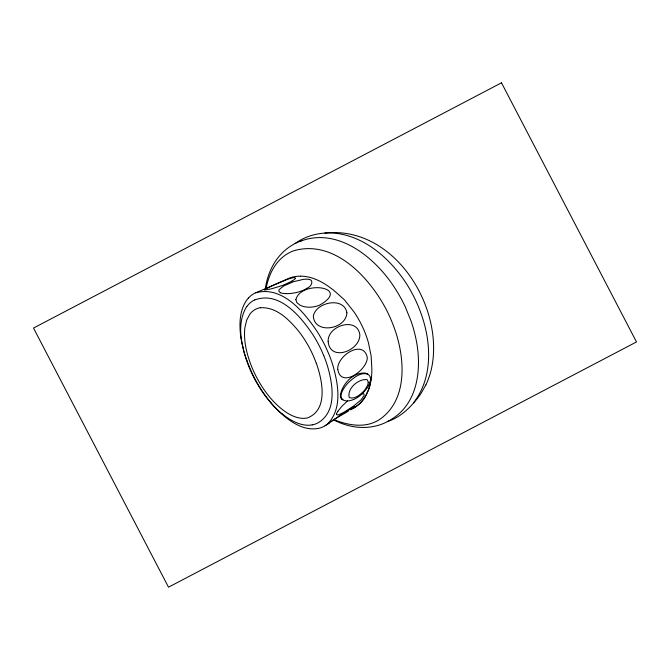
<?xml version="1.0" encoding="UTF-8"?>
<svg xmlns="http://www.w3.org/2000/svg" width="670" height="670" viewBox="0 0 670 670"><rect width="100%" height="100%" fill="white"/><g stroke="black" fill="none" stroke-linecap="round" stroke-linejoin="round"><path stroke-width="1" d="M336.608 414.035L336.993 414.881L338.392 414.856L344.363 412.05L353.953 405.777L360.946 399.973L364.153 395.484L363.952 394.052L362.637 393.483L368.132 386.841L370.56 380.267M340.352 395.166C342.387 383.826 353.257 371.967 365.426 373.106A7.847 5.611 -27.8 0 1 366.415 373.5L367.487 374.061C360.343 372.001 353.475 377.913 348.551 382.453A33.559 24.02 -27.8 0 0 344.924 386.783C342.529 390.141 338.744 396.447 342.965 399.839A9.883 7.077 -27.8 0 0 346.164 400.869A10.611 7.596 -27.8 0 0 347.613 400.92A12.42 8.894 -27.8 0 0 352.052 400.057L353.5 399.538M371.18 376.892C370.661 390.694 362.956 403.977 350.552 409.864M264.072 289.725L273.109 285.244M265.303 288.611C267.045 277.137 271.3 265.831 278.728 256.811A46.649 33.383 -27.8 0 1 279.315 256.108L281.166 254.039A38.944 27.872 -27.8 0 1 294.892 243.612A37.302 26.7 -27.8 0 1 299.532 241.552C338.149 226.091 376.699 258.704 395.937 289.783A304.306 217.792 -27.8 0 1 405.3 306.91L411.154 321.332A258.268 184.836 -27.8 0 1 415.316 336.005C422.092 364.522 419.529 401.816 392.168 418.842A37.193 26.616 -27.8 0 1 387.804 421.438C374.63 428.557 358.567 429.093 344.489 424.428A100.592 71.992 -27.8 0 1 340.008 422.837L333.534 419.964L340.846 414.78M266.191 288.226C268.394 276.208 273.77 264.198 283.527 256.459A27.403 19.614 -27.8 0 1 293.535 250.806C333.601 239.148 368.584 276.333 385.786 308.594A299.783 214.551 -27.8 0 1 394.312 328.066C405.065 357.613 408.533 400.911 378.316 420.325A25.829 18.484 -27.8 0 1 373.475 422.611C360.795 427.929 344.841 424.185 333.878 419.629M425.819 384.923L421.204 393.131A61.548 44.053 -27.8 0 1 416.346 399.689C408.775 409.102 399.479 417.569 387.804 421.438M295.236 278.427L295.118 277.656L293.653 277.548L287.472 279.306L255.68 292.807C282.397 285.412 304.038 312.036 317.253 331.667A287.137 205.497 -27.8 0 1 325.612 346.792L329.104 354.706A252.506 180.716 -27.8 0 1 332.898 365.376C338.241 384.069 342.655 408.39 327.705 423.859M337.814 411.313L341.943 406.188L347.613 400.92M413.574 402.762C432.619 378.416 431.43 343.878 421.882 315.93A286.693 205.188 -27.8 0 0 413.357 295.696L410.35 290.11A267.255 191.268 -27.8 0 0 396.079 269.642C382.193 253.093 363.911 238.981 342.42 234.391A70.35 50.35 -27.8 0 0 328.275 232.917C316.525 233.076 304.741 236.56 295.168 243.478M248.47 297.966L248.143 298.326A22.135 15.837 -27.8 0 0 246.384 300.57C239.592 310.679 239.282 323.577 240.58 335.293A172.106 123.18 -27.8 0 0 241.049 338.668L243.997 352.093L247.238 362.319A255.538 182.885 -27.8 0 0 267.255 398.407L271.191 403.147L270.219 401.992A270.286 193.437 -27.8 0 1 246.853 360.284M362.688 393.491L361.951 394.111M331.24 421.639L333.442 420.031M329.858 422.644L325.101 425.743A15.217 10.896 -27.8 0 1 320.076 428.004C304.356 432.066 289.482 421.43 278.653 411.171A206.971 148.129 -27.8 0 1 271.199 403.147A169.594 121.379 -27.8 0 0 282.388 414.085M341.013 414.663L353.76 407.134M325.101 425.743L333.434 419.914M334.246 419.387L348.467 411.053M353.123 408.34L354.79 407.209A1.549 1.106 -27.8 0 0 355.201 406.816M291.936 281.166L282.941 285.353L271.685 288.745M254.793 299.951C279.474 290.68 300.629 316.466 312.84 334.606A264.273 189.133 -27.8 0 1 321.65 350.787L323.744 355.619M273.829 284.909L288.636 278.46M300.788 241.066L301.969 240.572M271.015 288.904L265.697 289.875A6.541 4.682 -27.8 0 1 264.374 289.934M312.22 424.889C304.683 426.254 297.061 423.515 290.621 419.755A109.394 78.29 -27.8 0 1 282.447 414.035M324.883 233.076C391.984 225.455 441.806 302.329 432.493 363.291A124.436 89.051 -27.8 0 1 431.865 366.699A100.132 71.665 -27.8 0 1 425.894 384.932M300.679 276.107C312.069 276.308 322.68 281.794 331.499 288.661A107.342 76.824 -27.8 0 1 333.409 290.018L344.279 299.683L354.011 311.902A215.388 154.15 -27.8 0 1 362.06 325.888L363.986 330.126A193.999 138.841 -27.8 0 1 368.525 343.107L371.113 355.829L371.775 367.009A115.156 82.418 -27.8 0 1 371.44 377.721L369.17 388.324L365.083 397.209A27.194 19.463 -27.8 0 1 358.475 404.864L357.914 405.199A20.016 14.33 -27.8 0 1 355.661 406.765M285.763 293.644C293.267 293.787 300.947 292.011 307.371 288.05C311.575 286.676 314.54 279.39 308.125 279.256A19.371 13.869 -27.8 0 0 303.217 279.398L293.653 281.66L283.787 285.881L279.08 289.666L278.829 291.182L279.976 292.405A7.747 5.544 -27.8 0 0 280.353 292.606L280.562 292.706M342.018 399.253L342.965 399.839M316.332 363.249C322.27 379.999 328.803 409.99 307.187 418.021C298.644 419.621 290.311 415.358 283.594 410.476A111.622 79.889 -27.8 0 1 282.405 409.571C271.099 400.677 262.498 388.751 255.932 376.054A232.507 166.403 -27.8 0 1 250.63 364.011C246.962 354.07 244.274 343.534 244.542 332.864A78.733 56.347 -27.8 0 1 244.944 327.354L246.736 320L249.994 313.962A12.37 8.852 -27.8 0 1 260.32 307.656M246.702 360.351C240.982 343.702 236.887 323.685 246.091 307.538A22.403 16.038 -27.8 0 1 246.761 306.567M341.842 399.379A8.107 5.804 -27.8 0 1 340.553 395.141M248.495 297.983A16.356 11.708 -27.8 0 1 255.655 292.748M288.611 278.377A23.19 16.599 -27.8 0 1 300.629 276.233M246.853 306.592A15.519 11.105 -27.8 0 1 254.742 299.842M327.513 424.169A2.672 1.909 -27.8 0 1 327.831 423.892M336.541 413.926A9.112 6.516 -27.8 0 1 337.881 411.338M312.22 424.872A13.978 10.008 -27.8 0 0 318.744 422.418C336.834 411.012 332.881 385.401 328.007 367.813A234.458 167.802 -27.8 0 0 323.744 355.619M367.596 373.952A11.097 7.94 -27.8 0 1 370.426 380.284M295.336 278.544A9.003 6.44 -27.8 0 1 291.877 281.031M285.788 293.569A18.115 12.965 -27.8 0 1 280.521 292.765M361.834 394.102A22.16 15.862 -27.8 0 1 353.526 399.588M353.802 407.192A3.593 2.571 -27.8 0 1 355 406.698M316.274 363.274A226.762 162.291 -27.8 0 0 298.41 330.888C289.197 319.883 277.02 307.371 261.534 307.697A14.941 10.695 -27.8 0 0 260.303 307.84M295.872 299.683L296.877 302.647L299.8 305.026A23.877 17.093 -27.8 0 0 302.572 306.207A23.726 16.985 -27.8 0 0 312.63 306.986A23.542 16.851 -27.8 0 0 319.23 305.344C352.462 286.718 300.813 279.775 295.872 299.683M337.797 369.455C340.988 389.094 367.922 369.572 367.26 357.361C363.224 338.643 336.382 356.164 337.797 369.455M328.149 341.499C329.992 362.37 360.527 350.628 359.815 334.606C357.169 316.382 327.354 325.612 328.149 341.499M346.876 312.689C346.382 329.456 314.465 334.732 313.326 316.131C315.897 302.011 344.003 296.408 346.876 312.689M368.291 382.285L367.596 385.392L365.41 389.094A23.542 16.851 -27.8 0 1 362.855 392.059C359.43 395.132 354.623 399.312 349.723 397.67A4.43 3.174 -27.8 0 1 349.162 397.209C347.102 388.508 358.333 378.651 366.859 379.639A4.095 2.931 -27.8 0 1 367.386 380.007L368.291 382.285M501.487 82.812L33.5 328.057L168.513 587.188L636.5 341.943L501.487 82.812"/></g></svg>
